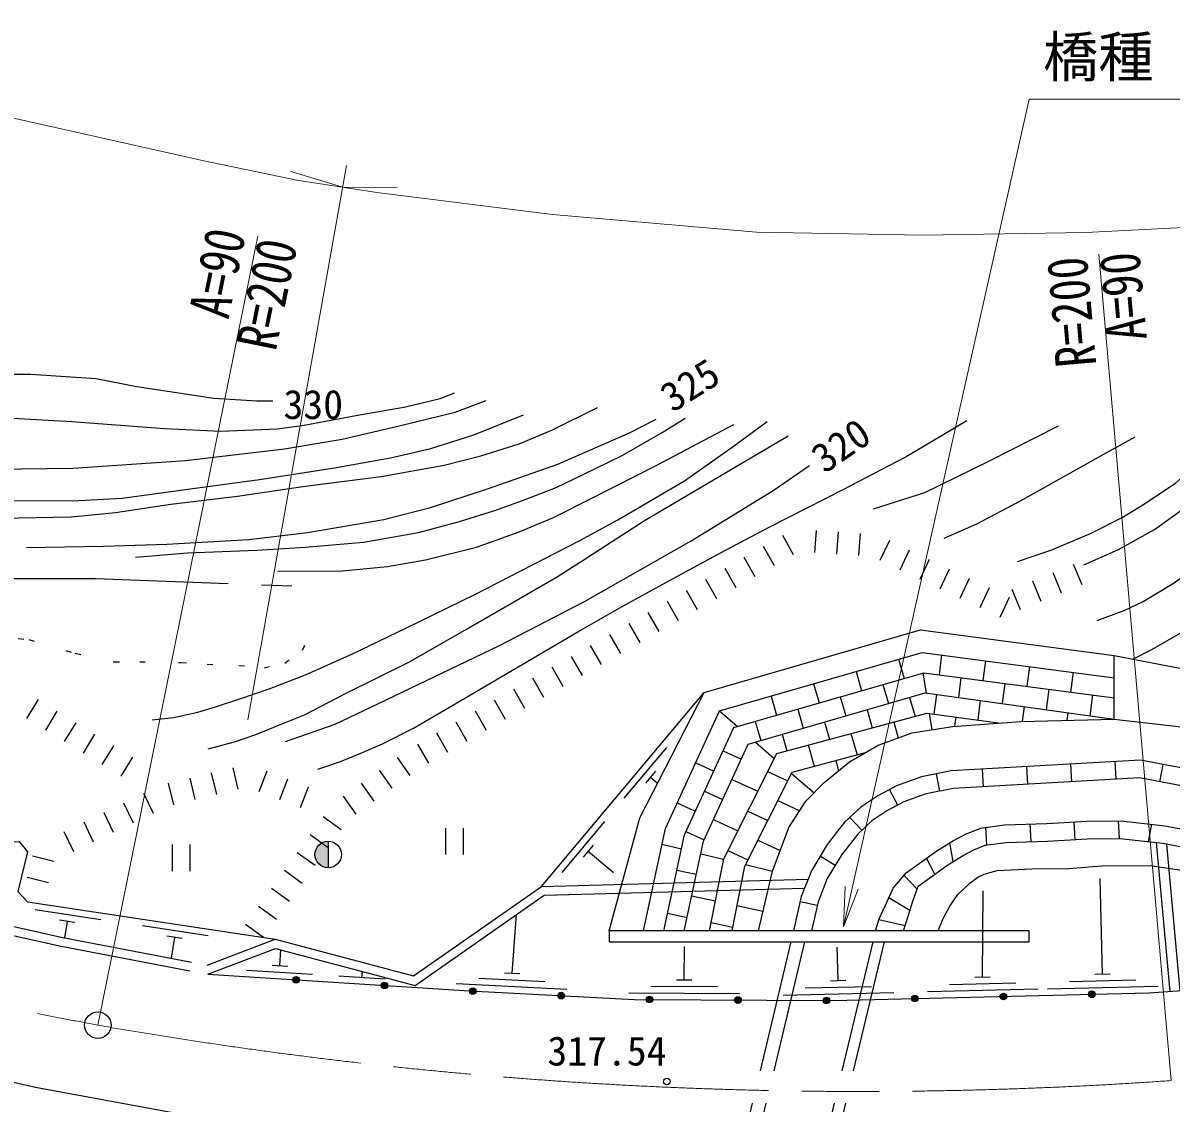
# Model space of a CAD drawing. Units: millimetres at full size, sheet at 1:1000; details may follow other scales. Extents: x 40000 to 680000, y 20000 to 380000.
# Drawn here: x 164502 to 216402, y 271763 to 320595 of the extents above; entities that cross this region are included whole.
import ezdxf
from ezdxf.enums import TextEntityAlignment as Align

# ---------------------------------------------------------------- set-up
doc = ezdxf.new("R2010")
doc.units = ezdxf.units.MM
doc.header["$LTSCALE"] = 1000
for name, pattern in [('CHAIN', [18.5, 12, -1.5, 3.5, -1.5]), ('DASHED', [7.5, 6, -1.5]), ('DOTTED', [1.75, 0.25, -1.5])]:
    doc.linetypes.add(name, pattern=pattern)
for name, color, linetype, lineweight in [('M-BGD', 7, 'Continuous', 25), ('M-BMK', 2, 'CHAIN', 13), ('M-BMK-SRVR', 3, 'Continuous', 25), ('M-STR-HTXT', 7, 'Continuous', 13)]:
    doc.layers.add(name, color=color, linetype=linetype, lineweight=lineweight)
doc.layers.add('M-BMK-HTXT', color=7, linetype='Continuous')
doc.styles.add('ＭＳ ゴシック', font='')
doc.styles.get('ＭＳ ゴシック').set_extended_font_data('MS Gothic')

msp = doc.modelspace()

# ---------------------------------------------------------------- hatches: boundary and pattern name
at = {"layer": 'M-BGD'}
for points in [[(178302, 283598), (178302, 282398, -1)], [(176701, 277341, -1), (177000, 277322, -0.41421), (176841, 277182, -0.41421)], [(180693, 277087, -1), (180992, 277067, -0.41421), (180833, 276927, -0.41421)], [(184684, 276832, -1), (184984, 276816, -0.41421), (184827, 276674, -0.41421)], [(188679, 276626, -1), (188979, 276611, -0.41421), (188821, 276469, -0.41421)], [(204673, 276483, -1), (204973, 276490, -0.41421), (204827, 276337, -0.41421)], [(208672, 276580, -1), (208972, 276587, -0.41421), (208826, 276433, -0.41421)], [(212671, 276677, -1), (212971, 276684, -0.41421), (212825, 276530, -0.41421)], [(192675, 276445, -1), (192975, 276444, -0.41421), (192824, 276294, -0.41421)], [(196674, 276423, -1), (196974, 276421, -0.41421), (196824, 276272, -0.41421)], [(200674, 276400, -1), (200974, 276398, -0.41421), (200824, 276249, -0.41421)]]:
    msp.add_hatch(color=256, dxfattribs=at).paths.add_polyline_path(points)

# ---------------------------------------------------------------- linework, layer by layer
for p, q in [((199342, 296548), (198846, 297416)), ((200299, 296656), (200370, 297654)), ((201296, 296585), (201367, 297583)), ((202294, 296515), (202365, 297512)), ((198474, 296052), (197978, 296920)), ((203254, 296303), (203683, 297207)), ((197606, 295555), (197110, 296424)), ((204158, 295875), (204586, 296779)), ((205062, 295447), (205490, 296350)), ((196737, 295059), (196241, 295928)), ((205965, 295018), (206394, 295922)), ((212377, 295192), (211998, 296118)), ((195869, 294563), (195373, 295432)), ((206869, 294590), (207297, 295494)), ((210526, 294435), (210147, 295360)), ((211451, 294814), (211072, 295739)), ((195001, 294067), (194505, 294936)), ((207773, 294162), (208201, 295066)), ((209600, 294056), (209221, 294981)), ((194132, 293571), (193636, 294440)), ((208676, 293734), (209105, 294637)), ((193264, 293075), (192768, 293944)), ((192396, 292579), (191900, 293447)), ((191528, 292083), (191032, 292951)), ((190659, 291587), (190163, 292455)), ((189791, 291091), (189295, 291959)), ((204083, 291827), (204333, 290962)), ((206032, 292020), (205914, 291127)), ((208015, 291759), (207897, 290866)), ((213833, 289120), (213833, 292002)), ((188923, 290595), (188427, 291463)), ((202162, 291272), (202411, 290407)), ((205184, 291208), (205327, 290297)), ((209998, 291498), (209880, 290606)), ((211981, 291237), (211863, 290345)), ((188054, 290099), (187558, 290967)), ((200240, 290717), (200490, 289852)), ((203372, 290685), (203622, 289820)), ((206906, 290997), (206787, 290095)), ((208889, 290736), (208768, 289821)), ((187186, 289603), (186690, 290471)), ((187937, 281560), (195299, 290331)), ((198319, 290162), (198568, 289297)), ((201450, 290130), (201700, 289265)), ((205797, 290232), (205680, 289343)), ((210872, 290475), (210750, 289547)), ((212855, 290214), (212731, 289273)), ((164676, 289147), (165197, 290001)), ((186318, 289107), (185822, 289975)), ((204582, 290097), (204829, 289243)), ((207778, 289958), (207663, 289082)), ((209759, 289684), (209671, 289013)), ((165529, 288626), (166051, 289479)), ((185450, 288611), (184953, 289479)), ((195992, 289490), (196802, 288787)), ((199529, 289575), (199779, 288710)), ((202661, 289542), (202897, 288726)), ((205473, 289370), (205587, 288640)), ((206671, 289212), (206616, 288795)), ((211740, 289410), (211695, 289065)), ((166383, 288105), (166904, 288958)), ((184581, 288115), (184085, 288983)), ((197608, 289020), (197857, 288155)), ((200739, 288988), (200964, 288209)), ((203863, 288985), (204070, 288268)), ((167236, 287584), (167758, 288437)), ((183713, 287619), (183217, 288487)), ((197612, 288085), (198466, 287343)), ((198818, 288433), (199032, 287692)), ((201930, 288468), (202208, 287507)), ((168090, 287062), (168611, 287916)), ((182845, 287123), (182349, 287991)), ((193600, 287840), (191672, 285543)), ((196149, 287680), (196966, 287303)), ((199998, 287951), (200275, 286990)), ((168943, 286541), (169464, 287394)), ((182009, 286575), (181427, 287388)), ((194913, 287148), (195730, 286772)), ((201242, 287248), (201374, 286789)), ((211924, 286290), (211878, 287089)), ((213920, 286405), (213874, 287204)), ((215902, 286290), (216051, 287076)), ((173262, 285715), (173029, 286687)), ((174235, 285949), (174001, 286921)), ((175185, 285855), (175548, 286786)), ((181196, 285993), (180614, 286806)), ((193091, 286767), (192641, 286230)), ((192866, 286499), (193194, 286223)), ((198167, 286750), (199076, 286331)), ((199245, 286667), (200264, 285784)), ((205944, 285863), (205792, 286648)), ((207930, 286060), (207884, 286859)), ((209927, 286175), (209881, 286974)), ((171318, 285247), (171084, 286219)), ((172290, 285481), (172056, 286453)), ((176116, 285491), (176480, 286422)), ((177047, 285127), (177411, 286058)), ((180383, 285411), (179801, 286224)), ((196548, 286395), (197717, 285856)), ((170403, 284852), (169971, 285754)), ((179570, 284829), (178988, 285642)), ((195312, 285864), (196129, 285487)), ((204055, 285236), (203678, 285941)), ((169501, 284420), (169069, 285322)), ((194076, 285332), (194893, 284955)), ((197267, 284963), (198175, 284544)), ((198626, 285438), (199619, 284980)), ((167697, 283556), (167265, 284458)), ((168599, 283988), (168167, 284890)), ((178885, 284119), (178074, 284703)), ((190787, 284489), (188858, 282191)), ((195711, 284579), (196816, 284069)), ((202426, 284094), (201878, 284678)), ((212074, 283680), (212028, 284479)), ((214075, 283717), (214029, 284517)), ((166795, 283125), (166363, 284027)), ((178300, 283307), (177489, 283892)), ((183597, 284195), (183597, 282995)), ((184397, 284195), (184397, 282995)), ((194475, 284047), (195292, 283670)), ((208082, 283428), (208036, 284229)), ((210076, 283582), (210030, 284381)), ((215386, 283576), (215536, 284364)), ((171252, 283446), (171252, 282246)), ((172052, 283446), (172052, 282246)), ((178302, 283598), (178302, 282398)), ((190278, 283415), (189828, 282879)), ((193390, 283465), (194265, 283251)), ((197725, 283651), (198733, 283186)), ((206559, 282686), (206397, 283523)), ((216368, 276811), (215749, 283536)), ((216817, 276843), (216207, 283471)), ((165897, 282689), (164926, 282926)), ((177715, 282496), (176904, 283081)), ((190053, 283147), (191202, 282183)), ((195140, 283037), (196175, 282784)), ((196366, 283176), (197275, 282757)), ((201223, 282505), (200538, 282919)), ((197166, 282542), (198379, 282245)), ((205723, 282117), (205343, 282829)), ((165660, 281718), (164689, 281955)), ((177130, 281685), (176319, 282270)), ((194061, 282299), (194941, 282110)), ((204924, 281431), (204337, 282057)), ((213299, 277592), (213195, 281913)), ((176545, 280874), (175734, 281459)), ((207879, 277461), (207902, 281364)), ((194731, 281132), (195802, 280902)), ((200412, 280688), (199632, 280866)), ((204594, 280466), (203645, 281040)), ((168027, 280052), (165061, 280497)), ((175960, 280063), (175149, 280648)), ((186617, 277634), (186818, 280289)), ((193641, 280343), (194521, 280154)), ((196780, 280692), (197955, 280440)), ((166845, 279926), (166153, 280030)), ((166499, 279978), (166387, 279228)), ((172878, 279324), (169911, 279769)), ((175375, 279252), (174564, 279837)), ((195608, 279921), (196586, 279711)), ((204379, 279781), (203199, 280051)), ((171696, 279198), (171004, 279302)), ((171350, 279250), (171209, 278308)), ((194393, 277336), (194402, 278835)), ((201351, 277303), (201314, 278803)), ((176120, 277980), (176165, 278689)), ((174604, 277776), (177597, 277585)), ((175770, 278002), (176469, 277957)), ((179827, 277442), (179844, 277710)), ((178779, 277509), (180875, 277376)), ((184089, 277163), (189083, 276906)), ((185104, 277411), (188100, 277257)), ((186267, 277652), (186967, 277616)), ((194043, 277337), (194743, 277334)), ((201001, 277294), (201701, 277311)), ((206387, 277125), (209386, 277197)), ((207529, 277452), (208229, 277469)), ((211807, 277256), (214806, 277328)), ((212950, 277584), (213649, 277600)), ((191890, 276750), (196890, 276721)), ((192892, 277044), (195892, 277027)), ((198866, 276643), (203864, 276764)), ((199858, 276967), (202857, 277039)), ((205394, 276801), (210393, 276921)), ((210815, 276932), (215813, 277053))]:
    msp.add_line(p, q, dxfattribs=at)
at = {"layer": 'M-BGD', "linetype": 'DASHED'}
for p, q in [((199217, 279054), (195618, 264000)), ((199834, 279054), (196235, 264000)), ((202918, 279054), (199319, 264000)), ((203432, 279054), (199833, 264000))]:
    msp.add_line(p, q, dxfattribs=at)
at = {"layer": 'M-BGD'}
for points in [[(113999, 310481), (116299, 309649), (118658, 308535), (120523, 307516), (122575, 306399), (125238, 305125), (127724, 304066), (130352, 303319), (133088, 302779), (136016, 302393), (138703, 302180), (140922, 302214), (143622, 302350), (147502, 302675), (151657, 303218), (158037, 304279), (161526, 304651), (163461, 304719), (164857, 304719), (167789, 304522), (169653, 304162), (173129, 303632), (175081, 303510), (175793, 303510)], [(163223, 302780), (166711, 302571), (170903, 302254), (173448, 302140), (175989, 302246), (177207, 302411), (179546, 302841), (181798, 303244), (183355, 303613), (184003, 303870)], [(163229, 300421), (166760, 300470), (171847, 300817), (176328, 301336), (178927, 301773), (181504, 302381), (184038, 303006), (185443, 303528)], [(163502, 298202), (166678, 298269), (168687, 298463), (171187, 298837), (174200, 299208), (177252, 299646), (180696, 300088), (183542, 300599), (185195, 301017), (186940, 301567), (188437, 302201), (190479, 303204)], [(163696, 299008), (166747, 298992), (168983, 299117), (171957, 299520), (175192, 299950), (178585, 300485), (181110, 300934), (182939, 301354), (184883, 301973), (187123, 302880)], [(164660, 296874), (168136, 296944), (171009, 297031), (174717, 297241), (177368, 297563), (180808, 298144), (182922, 298685), (185495, 299536), (188679, 300647), (191919, 302063), (193130, 302683)], [(169594, 296447), (171942, 296635), (175071, 296765), (177254, 296889), (179901, 297124), (182383, 297553), (184229, 298054), (185873, 298572), (187209, 299043), (188603, 299592), (189824, 300181), (191596, 301041), (193395, 302075), (194439, 302731)], [(170348, 289090), (171301, 289201), (172401, 289442), (173209, 289678), (174305, 290037), (175632, 290492), (177271, 291118), (179406, 292067), (181846, 293241), (184923, 294751), (189673, 297200), (191387, 298133), (194410, 299898), (196557, 301414), (198137, 302577)], [(177827, 286854), (178859, 287199), (179775, 287579), (180749, 288000), (182151, 288714), (183788, 289660), (187763, 291995), (189578, 293070), (191591, 294209), (193732, 295392), (196259, 296760), (198292, 297833), (201583, 299506), (204352, 300950), (207166, 302627)], [(176028, 295805), (178952, 295820), (180978, 296024), (182692, 296326), (184999, 296898), (186927, 297584), (188480, 298243), (190305, 299161), (193124, 300592), (196632, 302443)], [(202955, 298635), (205279, 299367), (208159, 300789), (211310, 302385)], [(172869, 287779), (174062, 288092), (175030, 288429), (176249, 288918), (177227, 289315), (179085, 290275), (181974, 291712), (184660, 293248), (188623, 295546), (189832, 296307), (192595, 298094), (199099, 301932)], [(206148, 297299), (207620, 297949), (209569, 298978), (213506, 301178), (214775, 301876)], [(209460, 296249), (211011, 296774), (212790, 297531), (214198, 298235), (215199, 298854), (216615, 299808), (218311, 301292)], [(213068, 293585), (214316, 294045), (215140, 294438), (216510, 295272), (217530, 295987), (218575, 296658), (219480, 297355), (222714, 300267), (223582, 300977), (224173, 301350), (224383, 301459)], [(214674, 291837), (215532, 292269), (216838, 293025), (217965, 293764), (218712, 294244), (219796, 295217), (220988, 296231), (224160, 299061), (225372, 300076), (226273, 300809), (226729, 301102), (227129, 301252), (227637, 301308), (228129, 301271), (228360, 301097), (228996, 300252), (230325, 298122), (231280, 296714), (232247, 295350), (233688, 293466), (234920, 291573)], [(176372, 288106), (178620, 288891), (180918, 289989), (186010, 292430), (189889, 294446), (194705, 297182), (198423, 299462), (200065, 300588)], [(212465, 296101), (214033, 296782), (215648, 297697), (217645, 299122), (219580, 300423)], [(310021, 297237), (289170, 294468), (255170, 290718), (245741, 286782), (236568, 283797), (227352, 284926), (215028, 287270), (206456, 286777), (205114, 286517), (203996, 286112), (203141, 285654), (202375, 285144), (201646, 284460), (200858, 283447), (200145, 282268), (199687, 281104), (199332, 279554)], [(311958, 296687), (289266, 293673), (255372, 289935), (246019, 286031), (236647, 282981), (227229, 284135), (214976, 286466), (206556, 285981), (205328, 285743), (204323, 285379), (203552, 284967), (202874, 284515), (202239, 283919), (201518, 282993), (200864, 281912), (200453, 280867), (200153, 279554)], [(69713, 295250), (77589, 294127), (82330, 293344), (86520, 292549), (93670, 291106), (97002, 290362), (101182, 289357), (105487, 288301), (110303, 287035), (114759, 285846), (124322, 283129), (139185, 279078), (148021, 276686), (153702, 275185), (158701, 273908), (165075, 272477), (171439, 271302), (176152, 270657), (179272, 270238), (184056, 269810), (190253, 269389), (195055, 269145), (201954, 268988), (207559, 269202)], [(204306, 279554), (204517, 280215), (204711, 280846), (204976, 281574), (205597, 282025), (206259, 282505), (206975, 282937), (207482, 283215), (207998, 283417), (208945, 283542), (210823, 283609), (212617, 283711), (214106, 283717), (216010, 283507), (222896, 282226), (227306, 281516), (236956, 280527), (240998, 281575), (246793, 283260), (250938, 284956), (256824, 287219), (269312, 288605), (293377, 291372), (312249, 293860)], [(213833, 292002), (216720, 291435), (218436, 291394), (220732, 291496), (222678, 291705), (224235, 291977), (228165, 293095), (229905, 293457), (230567, 293524), (231027, 293550), (231305, 293550), (231713, 293452), (232139, 293288), (233278, 292657), (234635, 291803), (236499, 290296), (237436, 289316)], [(190995, 279554), (192390, 284652), (195299, 290331), (205075, 293154), (213833, 292002)], [(205872, 279554), (206097, 280105), (206409, 280667), (206766, 281196), (207313, 281697), (207670, 281969), (207961, 282110), (208538, 282278), (210116, 282356), (211780, 282368), (213265, 282484), (215442, 282509), (222760, 281438), (226945, 280666), (236985, 279392), (240804, 280543), (246933, 282272), (251233, 284213), (257116, 286259), (269402, 287810), (293475, 290578), (312291, 293059)], [(172858, 277587), (184685, 276832), (192146, 276448), (201126, 276397), (215401, 276743), (221635, 277183), (238728, 279077), (254538, 282010), (260712, 282931), (268291, 284311), (284015, 286990), (312408, 291791)], [(192551, 279554), (193543, 284175), (195992, 289490), (205152, 292135), (213833, 290993)], [(193472, 279554), (194402, 283889), (196637, 288740), (205221, 291218), (213833, 290086)], [(194392, 279554), (195261, 283602), (197282, 287989), (205290, 290302), (213833, 289120)], [(195535, 279554), (196180, 282807), (198582, 287572), (205359, 289385), (208701, 288945)], [(197746, 279554), (198379, 282245), (199122, 284220), (199899, 285408), (200726, 286261), (201873, 287196), (203157, 287937), (204705, 288499), (206516, 288788), (209618, 289011), (213833, 289120)], [(213833, 289120), (216857, 288774), (220423, 288334), (223189, 288325), (226190, 288380), (237882, 289354)], [(196555, 279554), (197134, 282478), (199273, 286722), (202587, 287608)], [(203038, 279554), (203214, 280096), (203495, 280713), (203845, 281473), (204426, 282164), (205128, 282673), (205817, 283172), (206575, 283631), (207142, 283941), (207798, 284198), (208879, 284340), (210786, 284408), (212593, 284511), (214149, 284517), (216127, 284299), (223033, 283014), (227411, 282310), (236895, 281338), (240786, 282347), (246530, 284016)], [(152897, 282460), (153054, 282991), (164329, 283592), (164710, 283122), (164274, 281325), (164701, 280855), (175903, 279173)], [(172822, 278001), (175903, 279173), (182152, 277510), (187937, 281560), (199995, 281888)], [(172858, 277587), (175925, 278753), (182229, 277076), (188068, 281164), (199836, 281484)]]:
    msp.add_lwpolyline(points, dxfattribs=at)
at = {"layer": 'M-BGD', "linetype": 'DASHED'}
for points in [[(88244, 299588), (96434, 297854), (102043, 296589), (106955, 295378), (115146, 293254), (121496, 291486), (129873, 289091), (139996, 285971), (156445, 281494), (166232, 279257), (172822, 278001)], [(88161, 299197), (96348, 297463), (101951, 296200), (106857, 294990), (115042, 292868), (121387, 291101), (129759, 288708), (139884, 285587), (156348, 281106), (166150, 278866), (172858, 277587)], [(155598, 295229), (162019, 295472), (167786, 295479), (176657, 295145)]]:
    msp.add_lwpolyline(points, dxfattribs=at)
at = {"layer": 'M-BGD', "linetype": 'DOTTED'}
msp.add_lwpolyline([(160297, 291871), (160660, 292532), (161558, 292911), (162548, 292911), (164762, 292717), (166869, 292099), (168620, 291708), (169778, 291708), (171640, 291680), (172830, 291598), (174266, 291552), (175409, 291442), (176338, 291651), (177133, 292236), (177557, 293113)], dxfattribs=at)
at = {"layer": 'M-BGD'}
msp.add_lwpolyline([(190995, 279054), (209995, 279054), (209995, 279554), (190995, 279554)], close=True, dxfattribs=at)
for centre, radius in [((178302, 282998), 600), ((176850, 277332), 150), ((180842, 277077), 150), ((184834, 276824), 150), ((188829, 276619), 150), ((204823, 276487), 150), ((208822, 276583), 150), ((212821, 276680), 150), ((192825, 276444), 150), ((196824, 276422), 150), ((200824, 276399), 150), ((193609, 272736), 150)]:
    msp.add_circle(centre, radius, dxfattribs=at)
at = {"layer": 'M-BMK'}
for centre, radius, start, end in [((217787, 540532), 269902, 250.9024, 259.34496), ((202386, 472286), 200000, 260.06613, 274.0185)]:
    msp.add_arc(centre, radius, start, end, dxfattribs=at)
at = {"layer": 'M-BMK-SRVR'}
msp.add_circle((167884, 275284), 600, dxfattribs=at)
at = {"layer": 'M-STR-HTXT'}
for p, q in [((179134, 314154), (174667, 289095)), ((178958, 313169), (176608, 313877)), ((178958, 313169), (181413, 313135)), ((167884, 275284), (175123, 310962)), ((216402, 272777), (213139, 310135)), ((201595, 279735), (201672, 281558)), ((201595, 279735), (202259, 281434))]:
    msp.add_line(p, q, dxfattribs=at)
for points in [[(92071, 333899), (92969, 333780), (104426, 331787), (115860, 329398), (128033, 326361), (137518, 323792), (152545, 319371), (163125, 316504), (172685, 314358), (176880, 313490), (180493, 312932), (188433, 311942), (197656, 311130), (205180, 311002), (212544, 311124), (222866, 311648), (231508, 312358), (240596, 313755), (250145, 315401), (298141, 323304), (307245, 324839)], [(201595, 279735), (209981, 317152), (240599, 317152)]]:
    msp.add_lwpolyline(points, dxfattribs=at)

# ---------------------------------------------------------------- texts
at = {"layer": 'M-BGD', "style": 'ＭＳ ゴシック'}
for s, rotation, p in [('325', 32.12, (194651, 304230)), ('320', 34.443, (201473, 301497))]:
    msp.add_text(s, height=1320, rotation=rotation, dxfattribs=at).set_placement(p, align=Align.MIDDLE_CENTER)
msp.add_text('330', height=1320, dxfattribs=at).set_placement((177626, 303350), align=Align.MIDDLE_CENTER)
msp.add_text('317.54', height=1320, dxfattribs=at).set_placement((193595, 273063), align=Align.BOTTOM_RIGHT)
at = {"layer": 'M-BMK-HTXT', "style": 'ＭＳ ゴシック'}
msp.add_text('橋種', height=1833, dxfattribs=at).set_placement((210614, 317599), align=Align.BOTTOM_LEFT)
at = {"layer": 'M-STR-HTXT', "style": 'ＭＳ ゴシック', "width": 0.8}
for s, rotation, p in [('A=90', 78.53, (175123, 310962)), ('R=200', 94.992, (213139, 310135))]:
    msp.add_text(s, height=1833, rotation=rotation, dxfattribs=at).set_placement(p, align=Align.BOTTOM_RIGHT)
for s, rotation, p in [('R=200', 78.53, (175123, 310962)), ('A=90', 94.992, (213139, 310135))]:
    msp.add_text(s, height=1833, rotation=rotation, dxfattribs=at).set_placement(p, align=Align.TOP_RIGHT)

doc.saveas('drawing.dxf')
